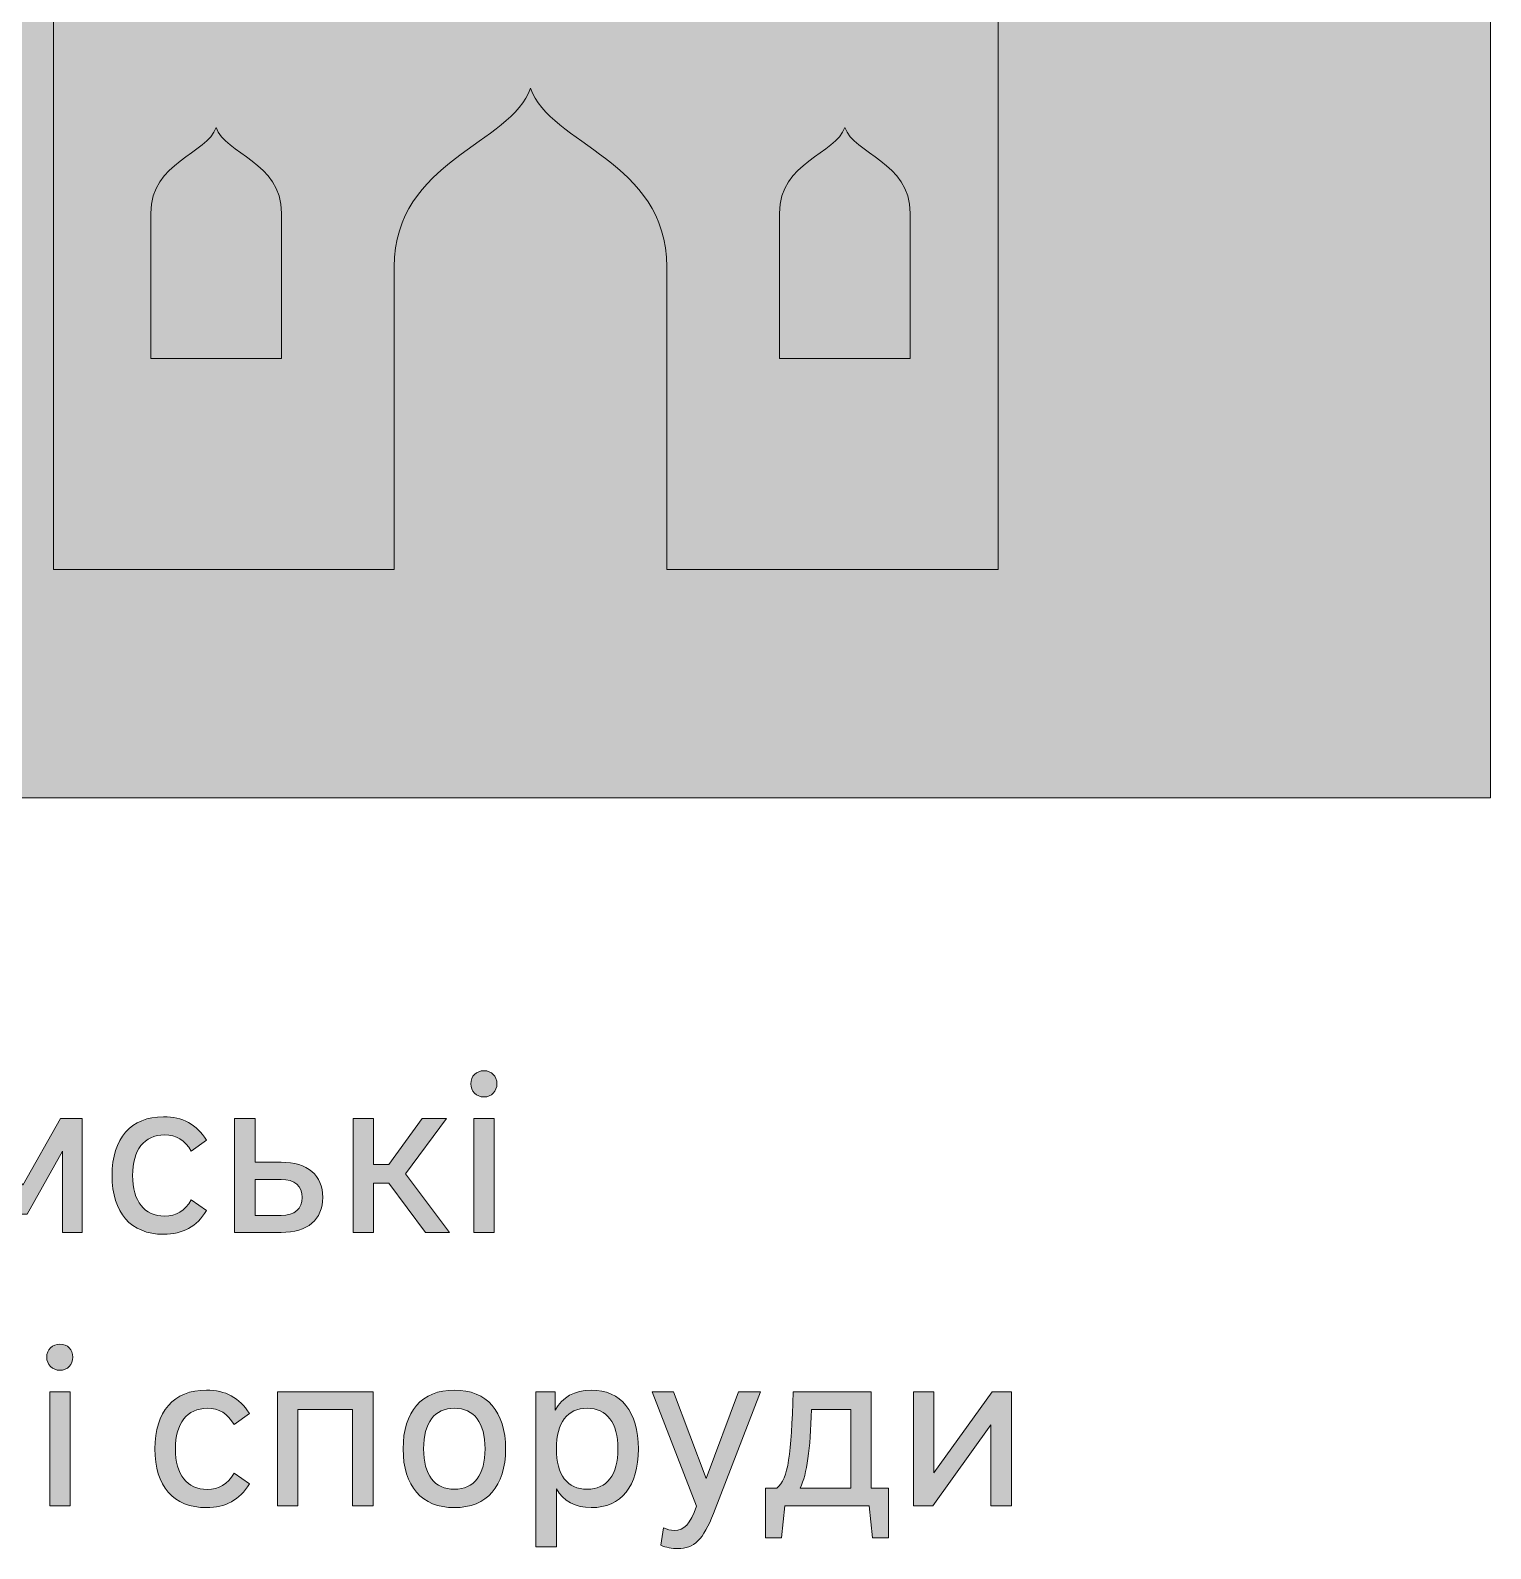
# Model space of a CAD drawing. Header units: millimetres. Extents: x -1334 to 1514, y -1037 to 10.
# Drawn here: x 249.8 to 313.7, y -122.8 to -56.4 of the extents above; entities that cross this region are included whole.
import ezdxf

# ---------------------------------------------------------------- set-up
doc = ezdxf.new("R2010")
doc.units = ezdxf.units.MM
doc.header["$MEASUREMENT"] = 0
doc.layers.add('bg', color=7, linetype='Continuous', lineweight=0)
doc.layers.add('icons', color=7, linetype='Continuous', lineweight=0)

# ---------------------------------------------------------------- blocks, each defined once
blk = doc.blocks.new('Block_64')
at = {"layer": 'icons', "true_color": 0x231f20, "transparency": 33554687}
h = blk.add_hatch(color=250, dxfattribs=at)
h.dxf.hatch_style = 2
edge = h.paths.add_edge_path()
edge.add_spline(control_points=[(270.103, -109.007), (270.103, -109.007), (269.207, -109.007), (269.207, -109.007), (269.207, -109.007), (269.207, -104.025), (269.207, -104.025), (269.207, -104.025), (270.103, -104.025), (270.103, -104.025), (270.103, -104.025), (270.103, -109.007), (270.103, -109.007)], knot_values=[0, 0, 0, 0, 1, 1, 1, 2, 2, 2, 3, 3, 3, 4, 4, 4, 4], degree=3, periodic=0)
edge = h.paths.add_edge_path()
edge.add_spline(control_points=[(269.655, -101.932), (269.984, -101.932), (270.223, -102.172), (270.223, -102.5), (270.223, -102.829), (269.984, -103.078), (269.655, -103.078), (269.326, -103.078), (269.077, -102.829), (269.077, -102.5), (269.077, -102.172), (269.326, -101.932), (269.655, -101.932)], knot_values=[0, 0, 0, 0, 1, 1, 1, 2, 2, 2, 3, 3, 3, 4, 4, 4, 4], degree=3, periodic=0)
h = blk.add_hatch(color=250, dxfattribs=at)
h.dxf.hatch_style = 2
edge = h.paths.add_edge_path()
edge.add_spline(control_points=[(249.286, -108.209), (249.286, -108.209), (247.732, -105.45), (247.732, -105.45), (247.732, -105.45), (247.742, -109.007), (247.742, -109.007), (247.742, -109.007), (246.885, -109.007), (246.885, -109.007), (246.885, -109.007), (246.885, -104.025), (246.885, -104.025), (246.885, -104.025), (247.821, -104.025), (247.821, -104.025), (247.821, -104.025), (249.475, -106.934), (249.475, -106.934), (249.475, -106.934), (251.129, -104.025), (251.129, -104.025), (251.129, -104.025), (252.066, -104.025), (252.066, -104.025), (252.066, -104.025), (252.066, -109.007), (252.066, -109.007), (252.066, -109.007), (251.219, -109.007), (251.219, -109.007), (251.219, -109.007), (251.219, -105.45), (251.219, -105.45), (251.219, -105.45), (249.665, -108.209), (249.665, -108.209), (249.665, -108.209), (249.286, -108.209), (249.286, -108.209)], knot_values=[0, 0, 0, 0, 1, 1, 1, 2, 2, 2, 3, 3, 3, 4, 4, 4, 5, 5, 5, 6, 6, 6, 7, 7, 7, 8, 8, 8, 9, 9, 9, 10, 10, 10, 11, 11, 11, 12, 12, 12, 13, 13, 13, 13], degree=3, periodic=0)
h = blk.add_hatch(color=250, dxfattribs=at)
h.dxf.hatch_style = 2
edge = h.paths.add_edge_path()
edge.add_spline(control_points=[(254.279, -106.516), (254.279, -107.642), (254.797, -108.289), (255.674, -108.289), (256.192, -108.289), (256.56, -108.06), (256.849, -107.582), (256.849, -107.582), (257.517, -108.05), (257.517, -108.05), (257.079, -108.748), (256.481, -109.086), (255.634, -109.086), (254.199, -109.086), (253.382, -108.14), (253.382, -106.516), (253.382, -104.882), (254.209, -103.945), (255.634, -103.945), (256.471, -103.945), (257.079, -104.274), (257.517, -104.971), (257.517, -104.971), (256.849, -105.45), (256.849, -105.45), (256.57, -104.971), (256.192, -104.742), (255.674, -104.742), (254.787, -104.742), (254.279, -105.39), (254.279, -106.516)], knot_values=[0, 0, 0, 0, 1, 1, 1, 2, 2, 2, 3, 3, 3, 4, 4, 4, 5, 5, 5, 6, 6, 6, 7, 7, 7, 8, 8, 8, 9, 9, 9, 10, 10, 10, 10], degree=3, periodic=0)
h = blk.add_hatch(color=250, dxfattribs=at)
h.dxf.hatch_style = 2
edge = h.paths.add_edge_path()
edge.add_spline(control_points=[(260.776, -108.259), (261.374, -108.259), (261.702, -107.97), (261.702, -107.472), (261.702, -106.974), (261.374, -106.685), (260.776, -106.685), (260.776, -106.685), (259.64, -106.685), (259.64, -106.685), (259.64, -106.685), (259.64, -108.259), (259.64, -108.259), (259.64, -108.259), (260.776, -108.259), (260.776, -108.259)], knot_values=[0, 0, 0, 0, 1, 1, 1, 2, 2, 2, 3, 3, 3, 4, 4, 4, 5, 5, 5, 5], degree=3, periodic=0)
edge = h.paths.add_edge_path()
edge.add_spline(control_points=[(262.599, -107.472), (262.599, -108.449), (261.941, -109.007), (260.776, -109.007), (260.776, -109.007), (258.743, -109.007), (258.743, -109.007), (258.743, -109.007), (258.743, -104.025), (258.743, -104.025), (258.743, -104.025), (259.64, -104.025), (259.64, -104.025), (259.64, -104.025), (259.64, -105.938), (259.64, -105.938), (259.64, -105.938), (260.776, -105.938), (260.776, -105.938), (261.941, -105.938), (262.599, -106.496), (262.599, -107.472)], knot_values=[0, 0, 0, 0, 1, 1, 1, 2, 2, 2, 3, 3, 3, 4, 4, 4, 5, 5, 5, 6, 6, 6, 7, 7, 7, 7], degree=3, periodic=0)
h = blk.add_hatch(color=250, dxfattribs=at)
h.dxf.hatch_style = 2
edge = h.paths.add_edge_path()
edge.add_spline(control_points=[(264.821, -106.844), (264.821, -106.844), (264.821, -109.007), (264.821, -109.007), (264.821, -109.007), (263.925, -109.007), (263.925, -109.007), (263.925, -109.007), (263.925, -104.025), (263.925, -104.025), (263.925, -104.025), (264.821, -104.025), (264.821, -104.025), (264.821, -104.025), (264.821, -106.028), (264.821, -106.028), (264.821, -106.028), (265.489, -106.028), (265.489, -106.028), (265.489, -106.028), (266.954, -104.025), (266.954, -104.025), (266.954, -104.025), (268.01, -104.025), (268.01, -104.025), (268.01, -104.025), (266.226, -106.436), (266.226, -106.436), (266.226, -106.436), (268.149, -109.007), (268.149, -109.007), (268.149, -109.007), (267.093, -109.007), (267.093, -109.007), (267.093, -109.007), (265.489, -106.844), (265.489, -106.844), (265.489, -106.844), (264.821, -106.844), (264.821, -106.844)], knot_values=[0, 0, 0, 0, 1, 1, 1, 2, 2, 2, 3, 3, 3, 4, 4, 4, 5, 5, 5, 6, 6, 6, 7, 7, 7, 8, 8, 8, 9, 9, 9, 10, 10, 10, 11, 11, 11, 12, 12, 12, 13, 13, 13, 13], degree=3, periodic=0)
h = blk.add_hatch(color=250, dxfattribs=at)
h.dxf.hatch_style = 2
edge = h.paths.add_edge_path()
edge.add_spline(control_points=[(251.548, -120.965), (251.548, -120.965), (250.652, -120.965), (250.652, -120.965), (250.652, -120.965), (250.652, -115.983), (250.652, -115.983), (250.652, -115.983), (251.548, -115.983), (251.548, -115.983), (251.548, -115.983), (251.548, -120.965), (251.548, -120.965)], knot_values=[0, 0, 0, 0, 1, 1, 1, 2, 2, 2, 3, 3, 3, 4, 4, 4, 4], degree=3, periodic=0)
edge = h.paths.add_edge_path()
edge.add_spline(control_points=[(251.1, -113.89), (251.429, -113.89), (251.668, -114.13), (251.668, -114.458), (251.668, -114.787), (251.429, -115.036), (251.1, -115.036), (250.771, -115.036), (250.522, -114.787), (250.522, -114.458), (250.522, -114.13), (250.771, -113.89), (251.1, -113.89)], knot_values=[0, 0, 0, 0, 1, 1, 1, 2, 2, 2, 3, 3, 3, 4, 4, 4, 4], degree=3, periodic=0)
h = blk.add_hatch(color=250, dxfattribs=at)
h.dxf.hatch_style = 2
edge = h.paths.add_edge_path()
edge.add_spline(control_points=[(256.152, -118.474), (256.152, -119.6), (256.67, -120.248), (257.547, -120.248), (258.065, -120.248), (258.433, -120.018), (258.723, -119.54), (258.723, -119.54), (259.39, -120.008), (259.39, -120.008), (258.952, -120.706), (258.354, -121.044), (257.507, -121.044), (256.072, -121.044), (255.255, -120.098), (255.255, -118.474), (255.255, -116.84), (256.082, -115.903), (257.507, -115.903), (258.344, -115.903), (258.952, -116.232), (259.39, -116.93), (259.39, -116.93), (258.723, -117.408), (258.723, -117.408), (258.443, -116.93), (258.065, -116.7), (257.547, -116.7), (256.66, -116.7), (256.152, -117.348), (256.152, -118.474)], knot_values=[0, 0, 0, 0, 1, 1, 1, 2, 2, 2, 3, 3, 3, 4, 4, 4, 5, 5, 5, 6, 6, 6, 7, 7, 7, 8, 8, 8, 9, 9, 9, 10, 10, 10, 10], degree=3, periodic=0)
h = blk.add_hatch(color=250, dxfattribs=at)
h.dxf.hatch_style = 2
edge = h.paths.add_edge_path()
edge.add_spline(control_points=[(260.616, -120.965), (260.616, -120.965), (260.616, -115.983), (260.616, -115.983), (260.616, -115.983), (264.801, -115.983), (264.801, -115.983), (264.801, -115.983), (264.801, -120.965), (264.801, -120.965), (264.801, -120.965), (263.904, -120.965), (263.904, -120.965), (263.904, -120.965), (263.904, -116.75), (263.904, -116.75), (263.904, -116.75), (261.513, -116.75), (261.513, -116.75), (261.513, -116.75), (261.513, -120.965), (261.513, -120.965), (261.513, -120.965), (260.616, -120.965), (260.616, -120.965)], knot_values=[0, 0, 0, 0, 1, 1, 1, 2, 2, 2, 3, 3, 3, 4, 4, 4, 5, 5, 5, 6, 6, 6, 7, 7, 7, 8, 8, 8, 8], degree=3, periodic=0)
h = blk.add_hatch(color=250, dxfattribs=at)
h.dxf.hatch_style = 2
edge = h.paths.add_edge_path()
edge.add_spline(control_points=[(268.359, -120.238), (269.226, -120.238), (269.704, -119.62), (269.704, -118.474), (269.704, -117.318), (269.226, -116.7), (268.359, -116.7), (267.492, -116.7), (267.014, -117.318), (267.014, -118.474), (267.014, -119.62), (267.492, -120.238), (268.359, -120.238)], knot_values=[0, 0, 0, 0, 1, 1, 1, 2, 2, 2, 3, 3, 3, 4, 4, 4, 4], degree=3, periodic=0)
edge = h.paths.add_edge_path()
edge.add_spline(control_points=[(268.359, -121.044), (266.934, -121.044), (266.117, -120.108), (266.117, -118.474), (266.117, -116.84), (266.934, -115.903), (268.359, -115.903), (269.784, -115.903), (270.601, -116.84), (270.601, -118.474), (270.601, -120.108), (269.784, -121.044), (268.359, -121.044)], knot_values=[0, 0, 0, 0, 1, 1, 1, 2, 2, 2, 3, 3, 3, 4, 4, 4, 4], degree=3, periodic=0)
h = blk.add_hatch(color=250, dxfattribs=at)
h.dxf.hatch_style = 2
edge = h.paths.add_edge_path()
edge.add_spline(control_points=[(274.168, -116.7), (273.301, -116.7), (272.823, -117.318), (272.823, -118.474), (272.823, -119.62), (273.301, -120.238), (274.168, -120.238), (275.035, -120.238), (275.513, -119.62), (275.513, -118.474), (275.513, -117.328), (275.035, -116.7), (274.168, -116.7)], knot_values=[0, 0, 0, 0, 1, 1, 1, 2, 2, 2, 3, 3, 3, 4, 4, 4, 4], degree=3, periodic=0)
edge = h.paths.add_edge_path()
edge.add_spline(control_points=[(274.348, -115.903), (275.653, -115.903), (276.41, -116.84), (276.41, -118.474), (276.41, -120.108), (275.663, -121.044), (274.348, -121.044), (273.65, -121.044), (273.132, -120.756), (272.823, -120.218), (272.823, -120.218), (272.823, -122.758), (272.823, -122.758), (272.823, -122.758), (271.927, -122.758), (271.927, -122.758), (271.927, -122.758), (271.927, -115.983), (271.927, -115.983), (271.927, -115.983), (272.773, -115.983), (272.773, -115.983), (272.773, -115.983), (272.773, -116.78), (272.773, -116.78), (273.082, -116.212), (273.62, -115.903), (274.348, -115.903)], knot_values=[0, 0, 0, 0, 1, 1, 1, 2, 2, 2, 3, 3, 3, 4, 4, 4, 5, 5, 5, 6, 6, 6, 7, 7, 7, 8, 8, 8, 9, 9, 9, 9], degree=3, periodic=0)
h = blk.add_hatch(color=250, dxfattribs=at)
h.dxf.hatch_style = 2
edge = h.paths.add_edge_path()
edge.add_spline(control_points=[(278.135, -122.838), (277.886, -122.838), (277.616, -122.788), (277.397, -122.688), (277.397, -122.688), (277.507, -121.922), (277.507, -121.922), (277.656, -122.001), (277.816, -122.041), (277.985, -122.041), (278.414, -122.041), (278.673, -121.762), (278.951, -120.985), (278.951, -120.985), (277.009, -115.983), (277.009, -115.983), (277.009, -115.983), (277.955, -115.983), (277.955, -115.983), (277.955, -115.983), (279.38, -119.769), (279.38, -119.769), (279.38, -119.769), (280.795, -115.983), (280.795, -115.983), (280.795, -115.983), (281.751, -115.983), (281.751, -115.983), (281.751, -115.983), (279.699, -121.294), (279.699, -121.294), (279.25, -122.439), (278.852, -122.838), (278.135, -122.838)], knot_values=[0, 0, 0, 0, 1, 1, 1, 2, 2, 2, 3, 3, 3, 4, 4, 4, 5, 5, 5, 6, 6, 6, 7, 7, 7, 8, 8, 8, 9, 9, 9, 10, 10, 10, 11, 11, 11, 11], degree=3, periodic=0)
h = blk.add_hatch(color=250, dxfattribs=at)
h.dxf.hatch_style = 2
edge = h.paths.add_edge_path()
edge.add_spline(control_points=[(285.708, -120.188), (285.708, -120.188), (285.708, -116.75), (285.708, -116.75), (285.708, -116.75), (283.984, -116.75), (283.984, -116.75), (283.924, -118.514), (283.805, -119.56), (283.486, -120.188), (283.486, -120.188), (285.708, -120.188), (285.708, -120.188)], knot_values=[0, 0, 0, 0, 1, 1, 1, 2, 2, 2, 3, 3, 3, 4, 4, 4, 4], degree=3, periodic=0)
edge = h.paths.add_edge_path()
edge.add_spline(control_points=[(281.971, -122.36), (281.971, -122.36), (281.971, -120.188), (281.971, -120.188), (281.971, -120.188), (282.47, -120.188), (282.47, -120.188), (282.978, -119.769), (283.097, -118.743), (283.187, -115.983), (283.187, -115.983), (286.604, -115.983), (286.604, -115.983), (286.604, -115.983), (286.604, -120.188), (286.604, -120.188), (286.604, -120.188), (287.352, -120.188), (287.352, -120.188), (287.352, -120.188), (287.352, -122.36), (287.352, -122.36), (287.352, -122.36), (286.654, -122.36), (286.654, -122.36), (286.654, -122.36), (286.505, -120.965), (286.505, -120.965), (286.505, -120.965), (282.818, -120.965), (282.818, -120.965), (282.818, -120.965), (282.669, -122.36), (282.669, -122.36), (282.669, -122.36), (281.971, -122.36), (281.971, -122.36)], knot_values=[0, 0, 0, 0, 1, 1, 1, 2, 2, 2, 3, 3, 3, 4, 4, 4, 5, 5, 5, 6, 6, 6, 7, 7, 7, 8, 8, 8, 9, 9, 9, 10, 10, 10, 11, 11, 11, 12, 12, 12, 12], degree=3, periodic=0)
h = blk.add_hatch(color=250, dxfattribs=at)
h.dxf.hatch_style = 2
edge = h.paths.add_edge_path()
edge.add_spline(control_points=[(291.886, -115.983), (291.886, -115.983), (292.733, -115.983), (292.733, -115.983), (292.733, -115.983), (292.733, -120.965), (292.733, -120.965), (292.733, -120.965), (291.836, -120.965), (291.836, -120.965), (291.836, -120.965), (291.836, -117.418), (291.836, -117.418), (291.836, -117.418), (289.295, -120.965), (289.295, -120.965), (289.295, -120.965), (288.449, -120.965), (288.449, -120.965), (288.449, -120.965), (288.449, -115.983), (288.449, -115.983), (288.449, -115.983), (289.345, -115.983), (289.345, -115.983), (289.345, -115.983), (289.345, -119.52), (289.345, -119.52), (289.345, -119.52), (291.886, -115.983), (291.886, -115.983)], knot_values=[0, 0, 0, 0, 1, 1, 1, 2, 2, 2, 3, 3, 3, 4, 4, 4, 5, 5, 5, 6, 6, 6, 7, 7, 7, 8, 8, 8, 9, 9, 9, 10, 10, 10, 10], degree=3, periodic=0)
at = {"layer": 'icons'}
for points, knots in [([(269.655, -101.932), (269.984, -101.932), (270.223, -102.172), (270.223, -102.5), (270.223, -102.829), (269.984, -103.078), (269.655, -103.078), (269.326, -103.078), (269.077, -102.829), (269.077, -102.5), (269.077, -102.172), (269.326, -101.932), (269.655, -101.932)], [0, 0, 0, 0, 1, 1, 1, 2, 2, 2, 3, 3, 3, 4, 4, 4, 4]), ([(249.286, -108.209), (249.286, -108.209), (247.732, -105.45), (247.732, -105.45), (247.732, -105.45), (247.742, -109.007), (247.742, -109.007), (247.742, -109.007), (246.885, -109.007), (246.885, -109.007), (246.885, -109.007), (246.885, -104.025), (246.885, -104.025), (246.885, -104.025), (247.821, -104.025), (247.821, -104.025), (247.821, -104.025), (249.475, -106.934), (249.475, -106.934), (249.475, -106.934), (251.129, -104.025), (251.129, -104.025), (251.129, -104.025), (252.066, -104.025), (252.066, -104.025), (252.066, -104.025), (252.066, -109.007), (252.066, -109.007), (252.066, -109.007), (251.219, -109.007), (251.219, -109.007), (251.219, -109.007), (251.219, -105.45), (251.219, -105.45), (251.219, -105.45), (249.665, -108.209), (249.665, -108.209), (249.665, -108.209), (249.286, -108.209), (249.286, -108.209)], [0, 0, 0, 0, 1, 1, 1, 2, 2, 2, 3, 3, 3, 4, 4, 4, 5, 5, 5, 6, 6, 6, 7, 7, 7, 8, 8, 8, 9, 9, 9, 10, 10, 10, 11, 11, 11, 12, 12, 12, 13, 13, 13, 13]), ([(254.279, -106.516), (254.279, -107.642), (254.797, -108.289), (255.674, -108.289), (256.192, -108.289), (256.56, -108.06), (256.849, -107.582), (256.849, -107.582), (257.517, -108.05), (257.517, -108.05), (257.079, -108.748), (256.481, -109.086), (255.634, -109.086), (254.199, -109.086), (253.382, -108.14), (253.382, -106.516), (253.382, -104.882), (254.209, -103.945), (255.634, -103.945), (256.471, -103.945), (257.079, -104.274), (257.517, -104.971), (257.517, -104.971), (256.849, -105.45), (256.849, -105.45), (256.57, -104.971), (256.192, -104.742), (255.674, -104.742), (254.787, -104.742), (254.279, -105.39), (254.279, -106.516)], [0, 0, 0, 0, 1, 1, 1, 2, 2, 2, 3, 3, 3, 4, 4, 4, 5, 5, 5, 6, 6, 6, 7, 7, 7, 8, 8, 8, 9, 9, 9, 10, 10, 10, 10]), ([(262.599, -107.472), (262.599, -108.449), (261.941, -109.007), (260.776, -109.007), (260.776, -109.007), (258.743, -109.007), (258.743, -109.007), (258.743, -109.007), (258.743, -104.025), (258.743, -104.025), (258.743, -104.025), (259.64, -104.025), (259.64, -104.025), (259.64, -104.025), (259.64, -105.938), (259.64, -105.938), (259.64, -105.938), (260.776, -105.938), (260.776, -105.938), (261.941, -105.938), (262.599, -106.496), (262.599, -107.472)], [0, 0, 0, 0, 1, 1, 1, 2, 2, 2, 3, 3, 3, 4, 4, 4, 5, 5, 5, 6, 6, 6, 7, 7, 7, 7]), ([(264.821, -106.844), (264.821, -106.844), (264.821, -109.007), (264.821, -109.007), (264.821, -109.007), (263.925, -109.007), (263.925, -109.007), (263.925, -109.007), (263.925, -104.025), (263.925, -104.025), (263.925, -104.025), (264.821, -104.025), (264.821, -104.025), (264.821, -104.025), (264.821, -106.028), (264.821, -106.028), (264.821, -106.028), (265.489, -106.028), (265.489, -106.028), (265.489, -106.028), (266.954, -104.025), (266.954, -104.025), (266.954, -104.025), (268.01, -104.025), (268.01, -104.025), (268.01, -104.025), (266.226, -106.436), (266.226, -106.436), (266.226, -106.436), (268.149, -109.007), (268.149, -109.007), (268.149, -109.007), (267.093, -109.007), (267.093, -109.007), (267.093, -109.007), (265.489, -106.844), (265.489, -106.844), (265.489, -106.844), (264.821, -106.844), (264.821, -106.844)], [0, 0, 0, 0, 1, 1, 1, 2, 2, 2, 3, 3, 3, 4, 4, 4, 5, 5, 5, 6, 6, 6, 7, 7, 7, 8, 8, 8, 9, 9, 9, 10, 10, 10, 11, 11, 11, 12, 12, 12, 13, 13, 13, 13]), ([(270.103, -109.007), (270.103, -109.007), (269.207, -109.007), (269.207, -109.007), (269.207, -109.007), (269.207, -104.025), (269.207, -104.025), (269.207, -104.025), (270.103, -104.025), (270.103, -104.025), (270.103, -104.025), (270.103, -109.007), (270.103, -109.007)], [0, 0, 0, 0, 1, 1, 1, 2, 2, 2, 3, 3, 3, 4, 4, 4, 4]), ([(260.776, -108.259), (261.374, -108.259), (261.702, -107.97), (261.702, -107.472), (261.702, -106.974), (261.374, -106.685), (260.776, -106.685), (260.776, -106.685), (259.64, -106.685), (259.64, -106.685), (259.64, -106.685), (259.64, -108.259), (259.64, -108.259), (259.64, -108.259), (260.776, -108.259), (260.776, -108.259)], [0, 0, 0, 0, 1, 1, 1, 2, 2, 2, 3, 3, 3, 4, 4, 4, 5, 5, 5, 5]), ([(251.1, -113.89), (251.429, -113.89), (251.668, -114.13), (251.668, -114.458), (251.668, -114.787), (251.429, -115.036), (251.1, -115.036), (250.771, -115.036), (250.522, -114.787), (250.522, -114.458), (250.522, -114.13), (250.771, -113.89), (251.1, -113.89)], [0, 0, 0, 0, 1, 1, 1, 2, 2, 2, 3, 3, 3, 4, 4, 4, 4]), ([(251.548, -120.965), (251.548, -120.965), (250.652, -120.965), (250.652, -120.965), (250.652, -120.965), (250.652, -115.983), (250.652, -115.983), (250.652, -115.983), (251.548, -115.983), (251.548, -115.983), (251.548, -115.983), (251.548, -120.965), (251.548, -120.965)], [0, 0, 0, 0, 1, 1, 1, 2, 2, 2, 3, 3, 3, 4, 4, 4, 4]), ([(256.152, -118.474), (256.152, -119.6), (256.67, -120.248), (257.547, -120.248), (258.065, -120.248), (258.433, -120.018), (258.723, -119.54), (258.723, -119.54), (259.39, -120.008), (259.39, -120.008), (258.952, -120.706), (258.354, -121.044), (257.507, -121.044), (256.072, -121.044), (255.255, -120.098), (255.255, -118.474), (255.255, -116.84), (256.082, -115.903), (257.507, -115.903), (258.344, -115.903), (258.952, -116.232), (259.39, -116.93), (259.39, -116.93), (258.723, -117.408), (258.723, -117.408), (258.443, -116.93), (258.065, -116.7), (257.547, -116.7), (256.66, -116.7), (256.152, -117.348), (256.152, -118.474)], [0, 0, 0, 0, 1, 1, 1, 2, 2, 2, 3, 3, 3, 4, 4, 4, 5, 5, 5, 6, 6, 6, 7, 7, 7, 8, 8, 8, 9, 9, 9, 10, 10, 10, 10]), ([(260.616, -120.965), (260.616, -120.965), (260.616, -115.983), (260.616, -115.983), (260.616, -115.983), (264.801, -115.983), (264.801, -115.983), (264.801, -115.983), (264.801, -120.965), (264.801, -120.965), (264.801, -120.965), (263.904, -120.965), (263.904, -120.965), (263.904, -120.965), (263.904, -116.75), (263.904, -116.75), (263.904, -116.75), (261.513, -116.75), (261.513, -116.75), (261.513, -116.75), (261.513, -120.965), (261.513, -120.965), (261.513, -120.965), (260.616, -120.965), (260.616, -120.965)], [0, 0, 0, 0, 1, 1, 1, 2, 2, 2, 3, 3, 3, 4, 4, 4, 5, 5, 5, 6, 6, 6, 7, 7, 7, 8, 8, 8, 8]), ([(268.359, -121.044), (266.934, -121.044), (266.117, -120.108), (266.117, -118.474), (266.117, -116.84), (266.934, -115.903), (268.359, -115.903), (269.784, -115.903), (270.601, -116.84), (270.601, -118.474), (270.601, -120.108), (269.784, -121.044), (268.359, -121.044)], [0, 0, 0, 0, 1, 1, 1, 2, 2, 2, 3, 3, 3, 4, 4, 4, 4]), ([(274.348, -115.903), (275.653, -115.903), (276.41, -116.84), (276.41, -118.474), (276.41, -120.108), (275.663, -121.044), (274.348, -121.044), (273.65, -121.044), (273.132, -120.756), (272.823, -120.218), (272.823, -120.218), (272.823, -122.758), (272.823, -122.758), (272.823, -122.758), (271.927, -122.758), (271.927, -122.758), (271.927, -122.758), (271.927, -115.983), (271.927, -115.983), (271.927, -115.983), (272.773, -115.983), (272.773, -115.983), (272.773, -115.983), (272.773, -116.78), (272.773, -116.78), (273.082, -116.212), (273.62, -115.903), (274.348, -115.903)], [0, 0, 0, 0, 1, 1, 1, 2, 2, 2, 3, 3, 3, 4, 4, 4, 5, 5, 5, 6, 6, 6, 7, 7, 7, 8, 8, 8, 9, 9, 9, 9]), ([(278.135, -122.838), (277.886, -122.838), (277.616, -122.788), (277.397, -122.688), (277.397, -122.688), (277.507, -121.922), (277.507, -121.922), (277.656, -122.001), (277.816, -122.041), (277.985, -122.041), (278.414, -122.041), (278.673, -121.762), (278.951, -120.985), (278.951, -120.985), (277.009, -115.983), (277.009, -115.983), (277.009, -115.983), (277.955, -115.983), (277.955, -115.983), (277.955, -115.983), (279.38, -119.769), (279.38, -119.769), (279.38, -119.769), (280.795, -115.983), (280.795, -115.983), (280.795, -115.983), (281.751, -115.983), (281.751, -115.983), (281.751, -115.983), (279.699, -121.294), (279.699, -121.294), (279.25, -122.439), (278.852, -122.838), (278.135, -122.838)], [0, 0, 0, 0, 1, 1, 1, 2, 2, 2, 3, 3, 3, 4, 4, 4, 5, 5, 5, 6, 6, 6, 7, 7, 7, 8, 8, 8, 9, 9, 9, 10, 10, 10, 11, 11, 11, 11]), ([(281.971, -122.36), (281.971, -122.36), (281.971, -120.188), (281.971, -120.188), (281.971, -120.188), (282.47, -120.188), (282.47, -120.188), (282.978, -119.769), (283.097, -118.743), (283.187, -115.983), (283.187, -115.983), (286.604, -115.983), (286.604, -115.983), (286.604, -115.983), (286.604, -120.188), (286.604, -120.188), (286.604, -120.188), (287.352, -120.188), (287.352, -120.188), (287.352, -120.188), (287.352, -122.36), (287.352, -122.36), (287.352, -122.36), (286.654, -122.36), (286.654, -122.36), (286.654, -122.36), (286.505, -120.965), (286.505, -120.965), (286.505, -120.965), (282.818, -120.965), (282.818, -120.965), (282.818, -120.965), (282.669, -122.36), (282.669, -122.36), (282.669, -122.36), (281.971, -122.36), (281.971, -122.36)], [0, 0, 0, 0, 1, 1, 1, 2, 2, 2, 3, 3, 3, 4, 4, 4, 5, 5, 5, 6, 6, 6, 7, 7, 7, 8, 8, 8, 9, 9, 9, 10, 10, 10, 11, 11, 11, 12, 12, 12, 12]), ([(291.886, -115.983), (291.886, -115.983), (292.733, -115.983), (292.733, -115.983), (292.733, -115.983), (292.733, -120.965), (292.733, -120.965), (292.733, -120.965), (291.836, -120.965), (291.836, -120.965), (291.836, -120.965), (291.836, -117.418), (291.836, -117.418), (291.836, -117.418), (289.295, -120.965), (289.295, -120.965), (289.295, -120.965), (288.449, -120.965), (288.449, -120.965), (288.449, -120.965), (288.449, -115.983), (288.449, -115.983), (288.449, -115.983), (289.345, -115.983), (289.345, -115.983), (289.345, -115.983), (289.345, -119.52), (289.345, -119.52), (289.345, -119.52), (291.886, -115.983), (291.886, -115.983)], [0, 0, 0, 0, 1, 1, 1, 2, 2, 2, 3, 3, 3, 4, 4, 4, 5, 5, 5, 6, 6, 6, 7, 7, 7, 8, 8, 8, 9, 9, 9, 10, 10, 10, 10]), ([(268.359, -120.238), (269.226, -120.238), (269.704, -119.62), (269.704, -118.474), (269.704, -117.318), (269.226, -116.7), (268.359, -116.7), (267.492, -116.7), (267.014, -117.318), (267.014, -118.474), (267.014, -119.62), (267.492, -120.238), (268.359, -120.238)], [0, 0, 0, 0, 1, 1, 1, 2, 2, 2, 3, 3, 3, 4, 4, 4, 4]), ([(274.168, -116.7), (273.301, -116.7), (272.823, -117.318), (272.823, -118.474), (272.823, -119.62), (273.301, -120.238), (274.168, -120.238), (275.035, -120.238), (275.513, -119.62), (275.513, -118.474), (275.513, -117.328), (275.035, -116.7), (274.168, -116.7)], [0, 0, 0, 0, 1, 1, 1, 2, 2, 2, 3, 3, 3, 4, 4, 4, 4]), ([(285.708, -120.188), (285.708, -120.188), (285.708, -116.75), (285.708, -116.75), (285.708, -116.75), (283.984, -116.75), (283.984, -116.75), (283.924, -118.514), (283.805, -119.56), (283.486, -120.188), (283.486, -120.188), (285.708, -120.188), (285.708, -120.188)], [0, 0, 0, 0, 1, 1, 1, 2, 2, 2, 3, 3, 3, 4, 4, 4, 4])]:
    blk.add_open_spline(points, degree=3, knots=knots, dxfattribs=at)
blk = doc.blocks.new('Block_146')
at = {"layer": 'icons'}
for points, knots in [([(250.818, -80), (250.818, -80), (265.73, -80), (265.73, -80), (265.73, -80), (265.73, -66.764), (265.73, -66.764), (265.73, -62.097), (270.87, -61.409), (271.691, -58.943), (272.51, -61.409), (277.65, -62.097), (277.65, -66.764), (277.65, -66.764), (277.65, -80), (277.65, -80), (277.65, -80), (292.156, -80), (292.156, -80), (292.156, -80), (292.156, -53.044), (292.156, -53.044), (292.156, -53.044), (250.818, -53.044), (250.818, -53.044), (250.818, -53.044), (250.818, -80), (250.818, -80)], [0, 0, 0, 0, 1, 1, 1, 2, 2, 2, 3, 3, 3, 4, 4, 4, 5, 5, 5, 6, 6, 6, 7, 7, 7, 8, 8, 8, 9, 9, 9, 9]), ([(255.076, -64.414), (255.076, -62.174), (257.538, -61.843), (257.933, -60.664), (258.328, -61.843), (260.794, -62.174), (260.794, -64.414), (260.794, -64.414), (260.794, -70.768), (260.794, -70.768), (260.794, -70.768), (255.076, -70.768), (255.076, -70.768), (255.076, -70.768), (255.076, -64.414), (255.076, -64.414)], [0, 0, 0, 0, 1, 1, 1, 2, 2, 2, 3, 3, 3, 4, 4, 4, 5, 5, 5, 5]), ([(282.585, -64.414), (282.585, -62.174), (285.055, -61.843), (285.446, -60.664), (285.841, -61.843), (288.304, -62.174), (288.304, -64.414), (288.304, -64.414), (288.304, -70.768), (288.304, -70.768), (288.304, -70.768), (282.585, -70.768), (282.585, -70.768), (282.585, -70.768), (282.585, -64.414), (282.585, -64.414)], [0, 0, 0, 0, 1, 1, 1, 2, 2, 2, 3, 3, 3, 4, 4, 4, 5, 5, 5, 5])]:
    blk.add_open_spline(points, degree=3, knots=knots, dxfattribs=at)
blk = doc.blocks.new('Block_145')
at = {"layer": 'icons'}
blk.add_blockref('Block_146', (0, 0), dxfattribs=at)
blk = doc.blocks.new('Block_144')
at = {"layer": 'icons'}
blk.add_blockref('Block_145', (0, 0), dxfattribs=at)
blk = doc.blocks.new('Block_143')
at = {"layer": 'icons'}
blk.add_blockref('Block_144', (0, 0), dxfattribs=at)

msp = doc.modelspace()

# ---------------------------------------------------------------- hatches: boundary and pattern name
at = {"layer": 'bg', "true_color": 0x592d2c, "transparency": 33554687}
h = msp.add_hatch(color=29, dxfattribs=at)
h.dxf.hatch_style = 2
h.paths.add_polyline_path([(313.703, -90), (213.703, -90), (213.703, 10), (313.703, 10)])

# ---------------------------------------------------------------- linework, layer by layer
at = {"layer": 'bg'}
msp.add_lwpolyline([(313.703, -90), (213.703, -90), (213.703, 10), (313.703, 10)], close=True, dxfattribs=at)

# ---------------------------------------------------------------- block references
at = {"layer": 'icons'}
for name in ['Block_143', 'Block_64']:
    msp.add_blockref(name, (0, 0), dxfattribs=at)

doc.saveas('drawing.dxf')
